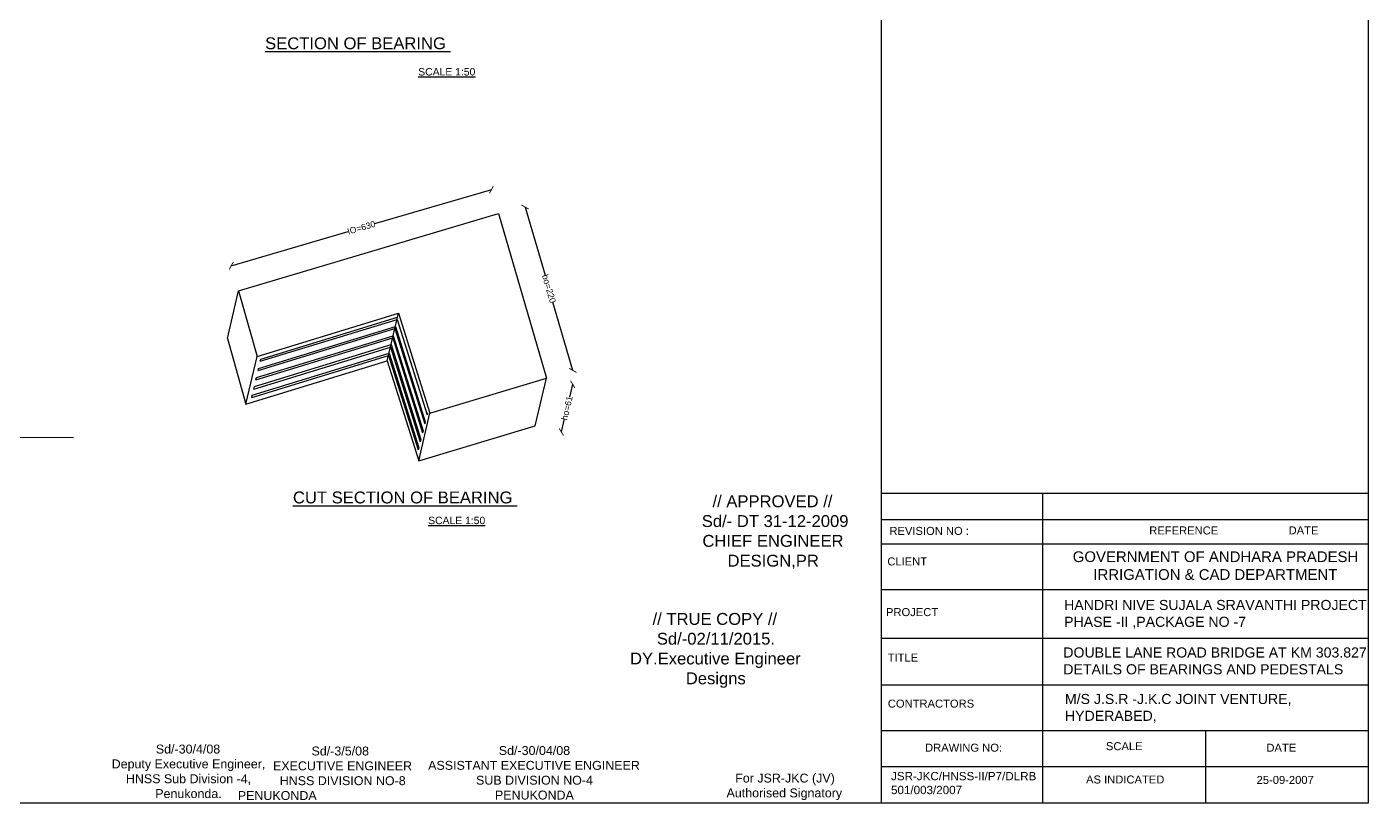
# Model space of a CAD drawing. Header units: millimetres. Extents: x 558 to 42671, y -26516 to 651.
# Drawn here: x 19903 to 42476, y -26516 to -13440 of the extents above; entities that cross this region are included whole.
import ezdxf

# ---------------------------------------------------------------- set-up
doc = ezdxf.new("R2010")
doc.units = ezdxf.units.MM
doc.header["$MEASUREMENT"] = 0
for name, color, linetype in [('DIMENSION', 7, 'Continuous'), ('DRAWING', 2, 'Continuous'), ('TEXT', 7, 'Continuous')]:
    doc.layers.add(name, color=color, linetype=linetype)
doc.styles.get("Standard").update_dxf_attribs({"font": 'arial.ttf', "height": 105})
doc.dimstyles.get("Standard").update_dxf_attribs({"dimtxt": 105, "dimasz": 100, "dimexe": 0.18, "dimexo": 0.0625, "dimgap": 0.09, "dimtad": 0, "dimdec": 0, "dimzin": 0, "dimdsep": 46, "dimtxsty": 'Standard', "dimblk": 'ARCHTICK', "dimcen": 0.09, "dimse1": 1, "dimse2": 1, "dimadec": 0, "dimazin": 0, "dimtfac": 1, "dimtdec": 0, "dimtofl": 0, "dimtmove": 0, "dimatfit": 3, "dimfxl": 1, "dimtolj": 1, "dimtzin": 0, "dimarcsym": 0})

# ---------------------------------------------------------------- blocks, each defined once
blk = doc.blocks.new('_ArchTick')
at = {"color": 0, "linetype": 'ByBlock', "const_width": 0.15}
blk.add_lwpolyline([(-0.5, -0.5), (0.5, 0.5)], dxfattribs=at)
blk = doc.blocks.new('*D113')
at = {"layer": 'Defpoints', "color": 0, "transparency": 16777216}
for p in [(27721, -16183), (27844, -16605), (23468, -17885)]:
    blk.add_point(p, dxfattribs=at)
at = {"layer": 'TEXT', "color": 0, "lineweight": -2, "transparency": 16777216}
for p, q in [((27721, -16183), (25756, -16757)), ((23344, -17463), (25310, -16888))]:
    blk.add_line(p, q, dxfattribs=at)
at = {"layer": 'TEXT', "color": 0, "lineweight": -2, "transparency": 16777216, "xscale": 100, "yscale": 100, "zscale": 100}
for p, rotation in [((27721, -16183), 16.2987411288433), ((23344, -17463), 196.2987411288433)]:
    blk.add_blockref('_ArchTick', p, dxfattribs=dict(at, rotation=rotation))
at = {"layer": 'TEXT', "color": 0, "transparency": 16777216, "insert": (25533, -16823), "char_height": 105, "attachment_point": 5, "rotation": 16.2987}
blk.add_mtext('\\A1;IO=630', dxfattribs=at)
blk = doc.blocks.new('*D114')
at = {"layer": 'Defpoints', "color": 0, "transparency": 16777216}
for p in [(27844, -16605), (28649, -19357), (29093, -19227)]:
    blk.add_point(p, dxfattribs=at)
at = {"layer": 'TEXT', "color": 0, "lineweight": -2, "transparency": 16777216}
for p, q in [((28288, -16475), (28624, -17622)), ((29093, -19227), (28757, -18080))]:
    blk.add_line(p, q, dxfattribs=at)
at = {"layer": 'TEXT', "color": 0, "lineweight": -2, "transparency": 16777216, "xscale": 100, "yscale": 100, "zscale": 100}
for p, rotation in [((28288, -16475), 106.2987411288433), ((29093, -19227), 286.2987411288433)]:
    blk.add_blockref('_ArchTick', p, dxfattribs=dict(at, rotation=rotation))
at = {"layer": 'TEXT', "color": 0, "transparency": 16777216, "insert": (28690, -17851), "char_height": 105, "attachment_point": 5, "rotation": 286.2987}
blk.add_mtext('\\A1;bo=220', dxfattribs=at)
blk = doc.blocks.new('*D115')
at = {"layer": 'Defpoints', "color": 0, "transparency": 16777216}
for p in [(28649, -19357), (28459, -20160), (28899, -20264)]:
    blk.add_point(p, dxfattribs=at)
at = {"layer": 'TEXT', "color": 0, "lineweight": -2, "transparency": 16777216}
for p, q in [((29089, -19461), (29037, -19679)), ((28899, -20264), (28951, -20045))]:
    blk.add_line(p, q, dxfattribs=at)
at = {"layer": 'TEXT', "color": 0, "lineweight": -2, "transparency": 16777216, "xscale": 100, "yscale": 100, "zscale": 100}
for p, rotation in [((29089, -19461), 76.70515040718706), ((28899, -20264), 256.705150407187)]:
    blk.add_blockref('_ArchTick', p, dxfattribs=dict(at, rotation=rotation))
at = {"layer": 'TEXT', "color": 0, "transparency": 16777216, "insert": (28994, -19862), "char_height": 105, "attachment_point": 5, "rotation": 76.7052}
blk.add_mtext('\\A1;ho=61', dxfattribs=at)

msp = doc.modelspace()

# ---------------------------------------------------------------- linework, layer by layer
at = {"layer": 'DIMENSION', "color": 0}
msp.add_lwpolyline([(34285.9, -21295.7), (42476.3, -21295.7), (42476.3, -26515.9), (34285.9, -26515.9)], close=True, dxfattribs=at)
for points in [[(36995.1, -21295.7), (36995.1, -26515.9)], [(34285.9, -21739.6), (42476.3, -21739.6)], [(34285.9, -22145.5), (42476.3, -22145.5)], [(34285.9, -22914.6), (42476.3, -22914.6)], [(34285.9, -23737.1), (42476.3, -23737.1)], [(34285.9, -24520.6), (42476.3, -24520.6)], [(34285.9, -25289.7), (42476.3, -25289.7)], [(39740.5, -25289.7), (39740.5, -26515.9)], [(34285.9, -25898.6), (42476.3, -25898.6)]]:
    msp.add_lwpolyline(points, dxfattribs=at)
at = {"layer": 'DRAWING', "color": 0}
msp.add_lwpolyline([(557.8, 651.1), (42476.3, 651.1), (42476.3, -26515.9), (557.8, -26515.9)], close=True, dxfattribs=at)
for points in [[(23467.7, -17884.9), (27838.7, -16585.5), (28649, -19356.7)], [(23277.9, -18688), (23467.7, -17884.9)], [(23467.7, -17884.9), (23777.4, -18993.9), (26159.4, -18263.2), (26687.3, -19946.6), (28649, -19356.7)], [(25969.7, -19066.2), (26159.4, -18263.2)], [(23804.4, -19194.1), (26106.3, -18487.9)], [(23833, -19073.1), (26134.9, -18366.9)], [(23841.2, -19038.3), (26143.1, -18332.2)], [(26106.3, -18487.9), (26609.7, -20093.3)], [(26134.9, -18366.9), (26639.5, -19975.9)], [(23277.9, -18688), (23587.6, -19797), (25969.7, -19066.2), (26497.6, -20749.7), (28459.2, -20159.8)], [(23758.9, -19386.7), (26060.8, -18680.5)], [(23767.8, -19348.9), (26069.8, -18642.7)], [(23796, -19229.5), (26098, -18523.4)], [(26060.8, -18680.5), (26562.4, -20280.1)], [(26069.8, -18642.7), (26571.7, -20243.4)], [(26098, -18523.4), (26601, -20127.6)], [(23698.3, -19643.1), (26000.2, -18936.9)], [(23722.6, -19540.1), (26024.6, -18833.9)], [(23732.5, -19498.4), (26034.4, -18792.3)], [(26000.2, -18936.9), (26499.4, -20528.8)], [(26024.6, -18833.9), (26524.7, -20428.9)], [(26034.4, -18792.3), (26535, -20388.5)], [(23587.6, -19797), (23777.4, -18993.9)], [(23689.1, -19682.1), (25991, -18975.9)], [(23833, -19073.1), (23841.2, -19038.3)], [(25991, -18975.9), (26489.8, -20566.6)], [(23758.9, -19386.7), (23767.8, -19348.9)], [(23796, -19229.5), (23804.4, -19194.1)], [(28459.2, -20159.8), (28649, -19356.7)], [(23722.6, -19540.1), (23732.5, -19498.4)], [(23689.1, -19682.1), (23698.3, -19643.1)], [(26497.6, -20749.7), (26687.3, -19946.6)], [(26648, -19942.2), (26639.5, -19975.9)], [(26571.7, -20243.4), (26562.4, -20280.1)], [(26609.7, -20093.3), (26601, -20127.6)], [(12137.4, -20324.6), (20688.5, -20358.8)], [(26499.4, -20528.8), (26489.8, -20566.6)], [(26535, -20388.5), (26524.7, -20428.9)]]:
    msp.add_lwpolyline(points, dxfattribs=at)
at = {"layer": 'TEXT', "color": 0}
msp.add_lwpolyline([(34285.9, -21295.7), (34285.9, 651.1)], dxfattribs=at)

# ---------------------------------------------------------------- texts
at = {"layer": 'DIMENSION', "color": 0}
for s, p in [('REVISION NO :', (34419.2, -21997)), ('REFERENCE ', (38792.1, -21989.7)), ('DATE ', (41137.8, -21988.6)), ('CLIENT ', (34384.5, -22511.2)), ('PROJECT ', (34362, -23364.8)), ('TITLE ', (34389.7, -24131.3)), ('CONTRACTORS', (34392.6, -24906.1)), ('SCALE ', (38063.1, -25622.8)), ('DRAWING NO:', (35019.2, -25648.2)), ('DATE ', (40763.7, -25648.5)), ('AS INDICATED ', (37729.1, -26184.2)), (' 25-09-2007', (40546.4, -26191.4))]:
    msp.add_text(s, height=134.68, dxfattribs=at).set_placement(p)
at = {"layer": 'DIMENSION', "color": 0, "attachment_point": 1}
for s, insert, char_height, width in [('\\pi116.42;GOVERNMENT OF ANDHARA PRADESH  \\P\\pi463.22;IRRIGATION & CAD DEPARTMENT ', (37388.1, -22274.2), 180, 5005.415), ('HANDRI NIVE SUJALA SRAVANTHI PROJECT  PHASE -II ,PACKAGE NO -7', (37359.5, -23092.3), 170, 5439.881), ('DOUBLE LANE ROAD BRIDGE AT KM 303.827 DETAILS OF BEARINGS AND PEDESTALS', (37345.8, -23892.3), 170, 5129.683), ('M/S J.S.R -J.K.C JOINT VENTURE, HYDERABED,', (37372.9, -24675.6), 170, 3953.985), ('\\pi760.54;Sd/-30/4/08 \\P\\pi17.394;Deputy Executive Engineer, \\P\\pi256.72;HNSS Sub Division -4, \\P\\pi750.87;Penukonda.', (21313.9, -25529.2), 150, 2585.914), ('^I           Sd/-3/5/08 \\P\\pi591.92;EXECUTIVE ENGINEER \\P\\pi705.95;HNSS DIVISION NO-8 \\P\\pi0;PENUKONDA\\P', (23454.2, -25561.8), 150, 3505.048), ('\\pi1191;Sd/-30/04/08 \\P\\pi1.4836;ASSISTANT EXECUTIVE ENGINEER        \\P\\pi807.55;SUB DIVISION NO-4  \\P\\pi1125.9;PENUKONDA', (26655.3, -25553.6), 150, 3563.37), ('\\pi249.63;For JSR-JKC (JV) \\P\\pi103.73;Authorised Signatory ', (31574.7, -26017.6), 150, 2150.906), ('JSR-JKC/HNSS-II/P7/DLRB 501/003/2007', (34446.4, -25989.9), 140, 2352.314)]:
    msp.add_mtext(s, dxfattribs=dict(at, insert=insert, char_height=char_height, width=width))
at = {"layer": 'TEXT', "color": 0}
for s, height, p in [('%%USECTION OF BEARING ', 200, (23913.5, -13817.1)), ('%%USCALE 1:50', 125, (26490.4, -14259.7)), ('%%UCUT SECTION OF BEARING ', 200, (24381.9, -21466.4)), ('%%USCALE 1:50', 125, (26657, -21816.1))]:
    msp.add_text(s, height=height, dxfattribs=at).set_placement(p)
at = {"layer": 'TEXT', "color": 0, "char_height": 200, "attachment_point": 1}
for s, insert, width in [('\\pi484.97;// APPROVED //\\P\\pi226.85; Sd/- DT 31-12-2009 \\P\\pi315.32;CHIEF ENGINEER \\P\\pi738.24;DESIGN,PR', (30957.3, -21331), 2988.35), ('\\pi572.98;// TRUE COPY // \\P\\pi645.08;Sd/-02/11/2015. \\P\\pi193.17;DY.Executive Engineer  \\P\\pi1132.3;Designs ', (29860.8, -23312.2), 3241.73)]:
    msp.add_mtext(s, dxfattribs=dict(at, insert=insert, width=width))

# ---------------------------------------------------------------- dimensions: what is measured, and where the dimension line sits
at = {"layer": 'TEXT', "color": 0}
for p1, p2, distance, text, picture, middle in [((23467.7, -17884.9), (27844.5, -16605.2), 440.1, 'IO=630', '*D113', (25532.6, -16822.7)), ((27844.5, -16605.2), (28649, -19356.7), 462.3, 'bo=220', '*D114', (28690.5, -17851.2)), ((28649, -19356.7), (28459.2, -20159.8), 452.1, 'ho=61', '*D115', (28994.1, -19862.2))]:
    dim = msp.add_aligned_dim(p1=p1, p2=p2, distance=distance, text=text, dimstyle='Standard', dxfattribs=at)
    dim.commit()
    dim.dimension.update_dxf_attribs({"geometry": picture, "text_midpoint": middle})

doc.saveas('drawing.dxf')
